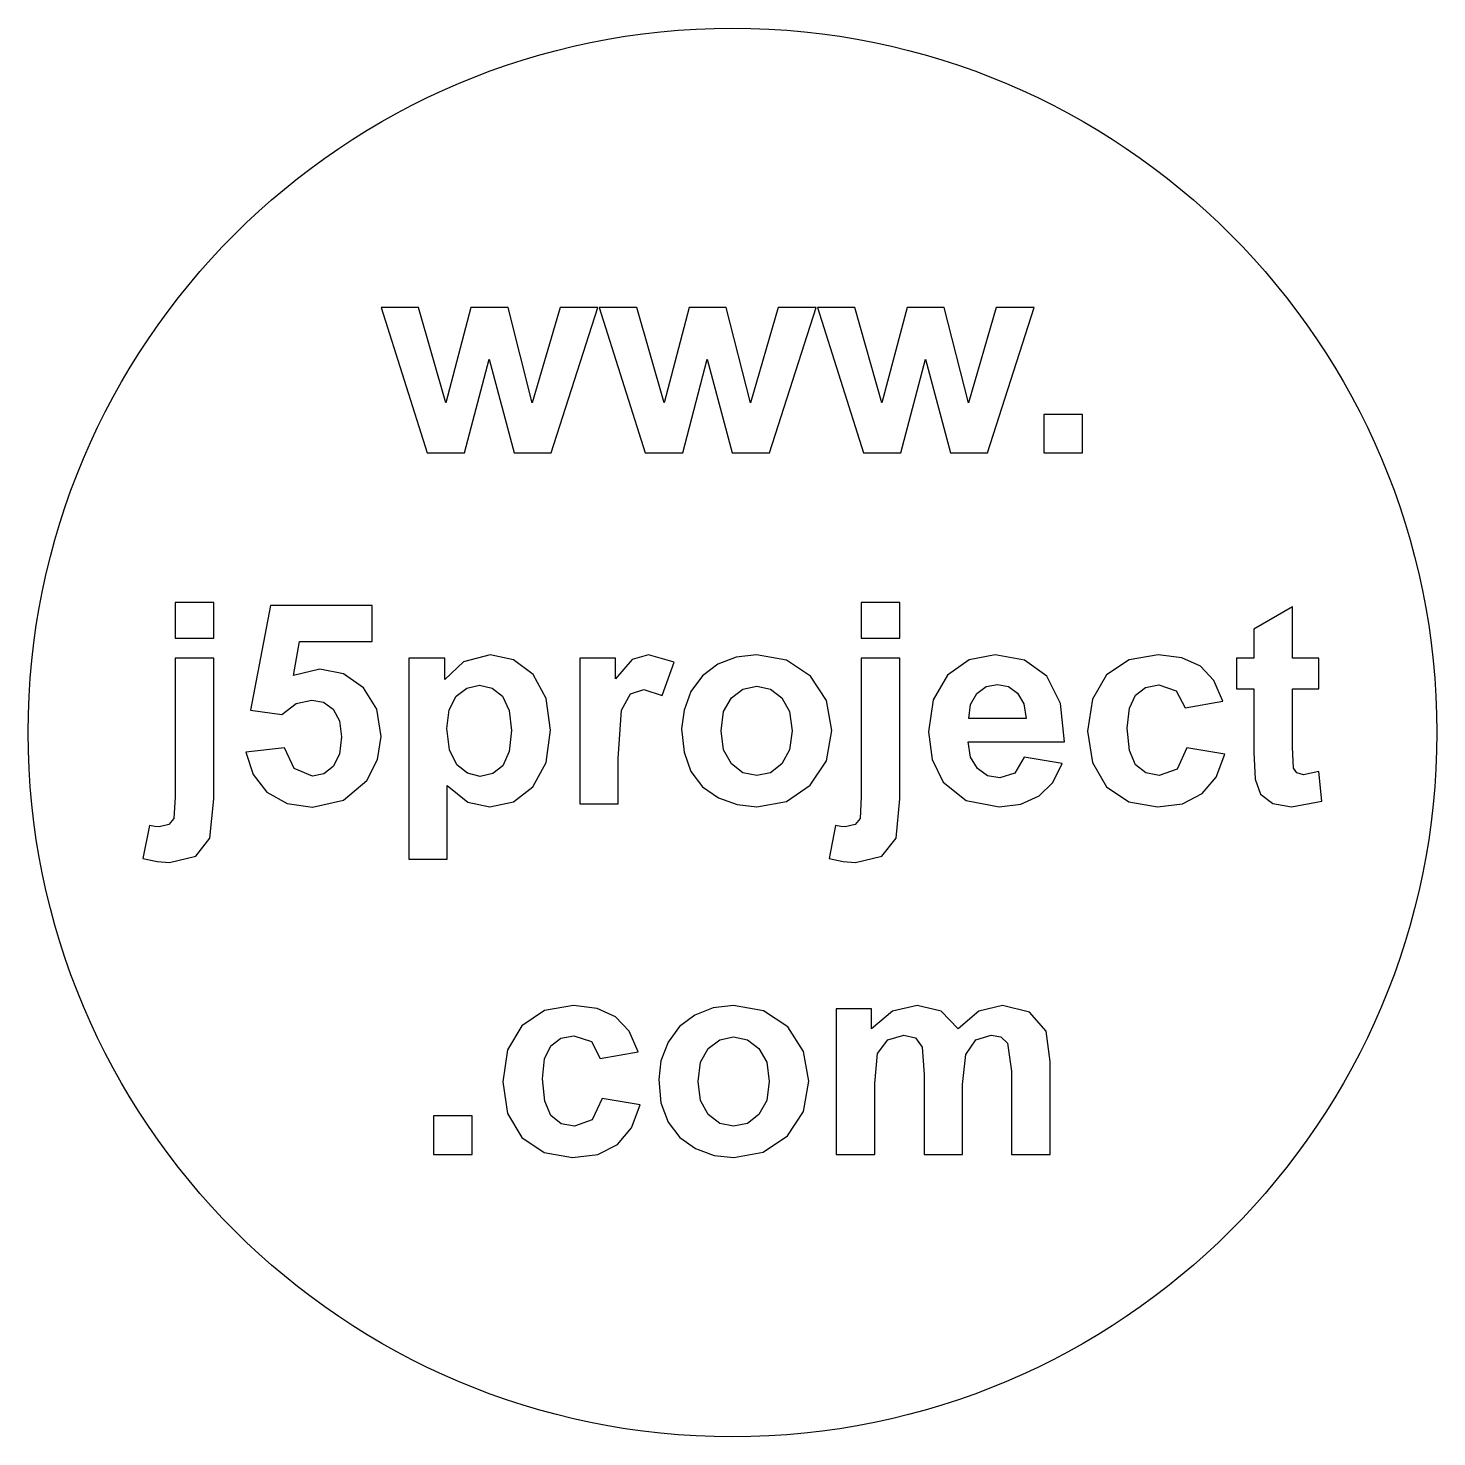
# Model space of a CAD drawing. Extents: x 0.2 to 39.8, y 0.2 to 39.8.
import ezdxf

# ---------------------------------------------------------------- set-up
doc = ezdxf.new("R2010")
doc.units = 0
doc.layers.add('Layer', color=7, linetype='CONTINUOUS')
doc.layers.add('Layer_1', color=7, linetype='CONTINUOUS')

msp = doc.modelspace()

# ---------------------------------------------------------------- linework, layer by layer
at = {"layer": 'Layer', "color": 7}
for points in [[(10.107083, 31.974305), (11.403542, 27.873263), (12.453056, 27.873263), (13.149792, 30.510277), (13.855347, 27.873263), (14.896042, 27.873263), (16.210139, 31.974305), (15.142986, 31.974305), (14.358056, 29.284374), (13.678958, 31.974305), (12.629444, 31.974305), (11.923889, 29.284374), (11.156597, 31.974305), (10.107083, 31.974305), (10.107083, 31.974305)], [(16.245417, 31.974305), (17.541875, 27.873263), (18.600208, 27.873263), (19.288125, 30.510277), (19.993681, 27.873263), (21.043194, 27.873263), (22.357292, 31.974305), (21.290139, 31.974305), (20.505208, 29.284374), (19.817292, 31.974305), (18.776597, 31.974305), (18.071042, 29.284374), (17.30375, 31.974305), (16.245417, 31.974305), (16.245417, 31.974305)], [(22.392569, 31.974305), (23.689028, 27.873263), (24.738542, 27.873263), (25.435278, 30.510277), (26.140833, 27.873263), (27.181528, 27.873263), (28.495625, 31.974305), (27.428472, 31.974305), (26.643542, 29.284374), (25.964444, 31.974305), (24.914931, 31.974305), (24.209375, 29.284374), (23.442083, 31.974305), (22.392569, 31.974305), (22.392569, 31.974305)], [(28.769028, 28.958055), (28.769028, 27.873263), (29.853819, 27.873263), (29.853819, 28.958055), (28.769028, 28.958055), (28.769028, 28.958055)], [(4.303889, 23.657568), (4.303889, 22.652152), (5.388681, 22.652152), (5.388681, 23.657568), (4.303889, 23.657568), (4.303889, 23.657568)], [(6.985, 23.578193), (6.429375, 20.632499), (7.311319, 20.509027), (7.708194, 20.817707), (8.149167, 20.914721), (8.484306, 20.852985), (8.757708, 20.658957), (8.934097, 20.332638), (8.987014, 19.874027), (8.934097, 19.388957), (8.757708, 19.044999), (8.493125, 18.833332), (8.175625, 18.771596), (7.655278, 18.983263), (7.381875, 19.565346), (6.297083, 19.450693), (6.499931, 18.815693), (6.887986, 18.321805), (7.46125, 18.004305), (8.166806, 17.898471), (9.039931, 18.092499), (9.701389, 18.648124), (10.00125, 19.239027), (10.107083, 19.891666), (9.983611, 20.658957), (9.604375, 21.25868), (9.04875, 21.655555), (8.378472, 21.779027), (7.637639, 21.602638), (7.805208, 22.563957), (9.851319, 22.563957), (9.851319, 23.578193), (6.985, 23.578193), (6.985, 23.578193)], [(23.627292, 23.657568), (23.627292, 22.652152), (24.712083, 22.652152), (24.712083, 23.657568), (23.627292, 23.657568), (23.627292, 23.657568)], [(35.771667, 23.542916), (34.686875, 22.907916), (34.686875, 22.096527), (34.192986, 22.096527), (34.192986, 21.232221), (34.686875, 21.232221), (34.686875, 19.441874), (34.722153, 18.683402), (34.872083, 18.260068), (35.216042, 18.004305), (35.745208, 17.907291), (36.600694, 18.066041), (36.5125, 18.903888), (36.080347, 18.806874), (35.895139, 18.859791), (35.798125, 18.992082), (35.771667, 19.582985), (35.771667, 21.232221), (36.5125, 21.232221), (36.5125, 22.096527), (35.771667, 22.096527), (35.771667, 23.542916), (35.771667, 23.542916)], [(4.303889, 22.096527), (4.303889, 18.189513), (4.268611, 17.580971), (4.1275, 17.413402), (3.854097, 17.342846), (3.730625, 17.351666), (3.580694, 17.378124), (3.395486, 16.452082), (3.792361, 16.363888), (4.145139, 16.33743), (4.885972, 16.513818), (5.282847, 17.025346), (5.388681, 18.127777), (5.388681, 22.096527), (4.303889, 22.096527), (4.303889, 22.096527)], [(13.17625, 22.184721), (12.426597, 21.990693), (11.897431, 21.496805), (11.897431, 22.096527), (10.883194, 22.096527), (10.883194, 16.434443), (11.967986, 16.434443), (11.967986, 18.507013), (12.550069, 18.039582), (13.167431, 17.907291), (13.828889, 18.048402), (14.375694, 18.471735), (14.754931, 19.159652), (14.878403, 20.068055), (14.754931, 20.958818), (14.384514, 21.629096), (13.828889, 22.04361), (13.17625, 22.184721), (13.17625, 22.184721)], [(17.638889, 22.184721), (17.171458, 22.05243), (16.704028, 21.514443), (16.704028, 22.096527), (15.698611, 22.096527), (15.698611, 17.995485), (16.783403, 17.995485), (16.783403, 19.265485), (16.871597, 20.632499), (17.127361, 21.09111), (17.506597, 21.214582), (18.018125, 21.038193), (18.353264, 21.981874), (17.638889, 22.184721), (17.638889, 22.184721)], [(20.672778, 22.184721), (20.099514, 22.122985), (19.587986, 21.920138), (19.155833, 21.593818), (18.829514, 21.152846), (18.635486, 20.632499), (18.564931, 20.103332), (18.635486, 19.450693), (18.829514, 18.903888), (19.155833, 18.471735), (19.605625, 18.163055), (20.134792, 17.969027), (20.681597, 17.907291), (21.519444, 18.057221), (22.189722, 18.515832), (22.648333, 19.203749), (22.798264, 20.059235), (22.648333, 20.897082), (22.198542, 21.584999), (21.519444, 22.034791), (20.672778, 22.184721), (20.672778, 22.184721)], [(23.627292, 22.096527), (23.627292, 18.189513), (23.592014, 17.580971), (23.450903, 17.413402), (23.1775, 17.342846), (23.054028, 17.351666), (22.904097, 17.378124), (22.718889, 16.452082), (23.115764, 16.363888), (23.468542, 16.33743), (24.209375, 16.513818), (24.60625, 17.025346), (24.712083, 18.127777), (24.712083, 22.096527), (23.627292, 22.096527), (23.627292, 22.096527)], [(27.402014, 22.184721), (26.661181, 22.04361), (26.052639, 21.611457), (25.655764, 20.923541), (25.523472, 20.015138), (25.620486, 19.239027), (25.929167, 18.604027), (26.581806, 18.08368), (27.507847, 17.907291), (28.125208, 17.977846), (28.636736, 18.215971), (29.024792, 18.595207), (29.289375, 19.124374), (28.213403, 19.300763), (27.948819, 18.850971), (27.525486, 18.71868), (27.181528, 18.780416), (26.899306, 18.983263), (26.705278, 19.300763), (26.634722, 19.732916), (29.351111, 19.732916), (29.236458, 20.817707), (28.848403, 21.584999), (28.222222, 22.034791), (27.402014, 22.184721), (27.402014, 22.184721)], [(31.988125, 22.184721), (31.167917, 22.04361), (30.532917, 21.620277), (30.136042, 20.94118), (29.994931, 20.041596), (30.136042, 19.150832), (30.532917, 18.471735), (31.159097, 18.048402), (31.970486, 17.907291), (32.676042, 17.995485), (33.231667, 18.277707), (33.619722, 18.745138), (33.866667, 19.388957), (32.799514, 19.565346), (32.526111, 18.965624), (32.014583, 18.789235), (31.644167, 18.859791), (31.353125, 19.089096), (31.176736, 19.494791), (31.115, 20.120971), (31.176736, 20.685416), (31.353125, 21.055832), (31.635347, 21.267499), (32.005764, 21.338055), (32.499653, 21.170485), (32.746597, 20.694235), (33.81375, 20.879443), (33.557986, 21.461527), (33.17875, 21.867221), (32.658403, 22.105346), (31.988125, 22.184721), (31.988125, 22.184721)], [(12.876389, 21.329235), (13.229167, 21.24986), (13.520208, 21.020555), (13.714236, 20.62368), (13.775972, 20.059235), (13.714236, 19.468332), (13.529028, 19.062638), (13.246806, 18.842152), (12.894028, 18.762777), (12.532431, 18.850971), (12.232569, 19.089096), (12.029722, 19.51243), (11.959167, 20.112152), (12.020903, 20.641318), (12.214931, 21.020555), (12.514792, 21.24986), (12.876389, 21.329235), (12.876389, 21.329235)], [(20.681597, 21.302777), (21.069653, 21.223402), (21.387153, 20.976457), (21.607639, 20.588402), (21.678194, 20.050416), (21.607639, 19.51243), (21.387153, 19.115555), (21.069653, 18.86861), (20.681597, 18.789235), (20.293542, 18.86861), (19.967222, 19.115555), (19.746736, 19.51243), (19.676181, 20.050416), (19.746736, 20.588402), (19.967222, 20.976457), (20.293542, 21.223402), (20.681597, 21.302777), (20.681597, 21.302777)], [(27.46375, 21.355693), (27.772431, 21.293957), (28.028194, 21.108749), (28.204583, 20.808888), (28.275139, 20.394374), (26.652361, 20.394374), (26.705278, 20.791249), (26.881667, 21.09993), (27.14625, 21.293957), (27.46375, 21.355693), (27.46375, 21.355693)], [(15.522222, 12.306943), (14.702014, 12.165832), (14.067014, 11.742499), (13.661319, 11.063402), (13.529028, 10.163818), (13.661319, 9.273055), (14.067014, 8.593957), (14.693194, 8.170624), (15.495764, 8.029513), (16.210139, 8.117707), (16.756944, 8.39993), (17.153819, 8.86736), (17.400764, 9.51118), (16.333611, 9.687568), (16.051389, 9.087846), (15.548681, 8.911457), (15.178264, 8.982013), (14.887222, 9.211318), (14.710833, 9.617013), (14.649097, 10.243193), (14.702014, 10.807638), (14.887222, 11.178055), (15.169444, 11.389721), (15.531042, 11.460277), (16.024931, 11.292707), (16.271875, 10.816457), (17.339028, 11.001666), (17.092083, 11.583749), (16.704028, 11.989443), (16.1925, 12.227568), (15.522222, 12.306943), (15.522222, 12.306943)], [(20.028958, 12.306943), (19.455694, 12.245207), (18.935347, 12.04236), (18.503194, 11.716041), (18.185694, 11.275068), (17.982847, 10.754721), (17.921111, 10.225555), (17.982847, 9.572916), (18.185694, 9.02611), (18.512014, 8.593957), (18.961806, 8.285277), (19.482153, 8.091249), (20.037778, 8.029513), (20.866806, 8.179443), (21.545903, 8.638055), (21.995694, 9.325971), (22.145625, 10.181457), (21.995694, 11.019305), (21.554722, 11.707221), (20.875625, 12.157013), (20.028958, 12.306943), (20.028958, 12.306943)], [(25.197153, 12.306943), (24.509236, 12.148193), (23.918333, 11.654305), (23.918333, 12.218749), (22.921736, 12.218749), (22.921736, 8.117707), (24.006528, 8.117707), (24.006528, 10.110902), (24.085903, 10.957568), (24.376944, 11.345624), (24.826736, 11.477916), (25.153056, 11.398541), (25.338264, 11.133957), (25.4, 10.366666), (25.4, 8.117707), (26.475972, 8.117707), (26.475972, 10.084443), (26.572986, 10.93111), (26.855208, 11.345624), (27.287361, 11.477916), (27.560764, 11.424999), (27.745972, 11.24861), (27.860625, 10.46368), (27.860625, 8.117707), (28.945417, 8.117707), (28.945417, 10.737082), (28.830764, 11.592568), (28.363333, 12.121735), (27.604861, 12.306943), (26.934583, 12.148193), (26.3525, 11.654305), (25.87625, 12.148193), (25.197153, 12.306943), (25.197153, 12.306943)], [(20.028958, 11.424999), (20.425833, 11.345624), (20.743333, 11.09868), (20.963819, 10.710624), (21.034375, 10.172638), (20.963819, 9.634652), (20.743333, 9.237777), (20.425833, 8.990832), (20.028958, 8.911457), (19.640903, 8.990832), (19.314583, 9.237777), (19.102917, 9.634652), (19.032361, 10.172638), (19.102917, 10.710624), (19.314583, 11.09868), (19.640903, 11.345624), (20.028958, 11.424999), (20.028958, 11.424999)], [(11.579931, 9.202499), (11.579931, 8.117707), (12.664722, 8.117707), (12.664722, 9.202499), (11.579931, 9.202499), (11.579931, 9.202499)]]:
    msp.add_lwpolyline(points, dxfattribs=at)
at = {"layer": 'Layer_1', "color": 7}
msp.add_lwpolyline([(39.83668, 19.999999), (39.83668, 19.999999)], dxfattribs=at)
for points in [[(0.16332, 19.999999), (0.16332, 30.955496), (9.044504, 39.83668), (20, 39.83668)], [(20, 39.83668), (30.955496, 39.83668), (39.83668, 30.955496), (39.83668, 19.999999)], [(20, 0.163318), (9.044504, 0.163318), (0.16332, 9.044503), (0.16332, 19.999999)], [(39.83668, 19.999999), (39.83668, 9.044503), (30.955496, 0.163318), (20, 0.163318)]]:
    msp.add_open_spline(points, degree=3, dxfattribs=at)

doc.saveas('drawing.dxf')
